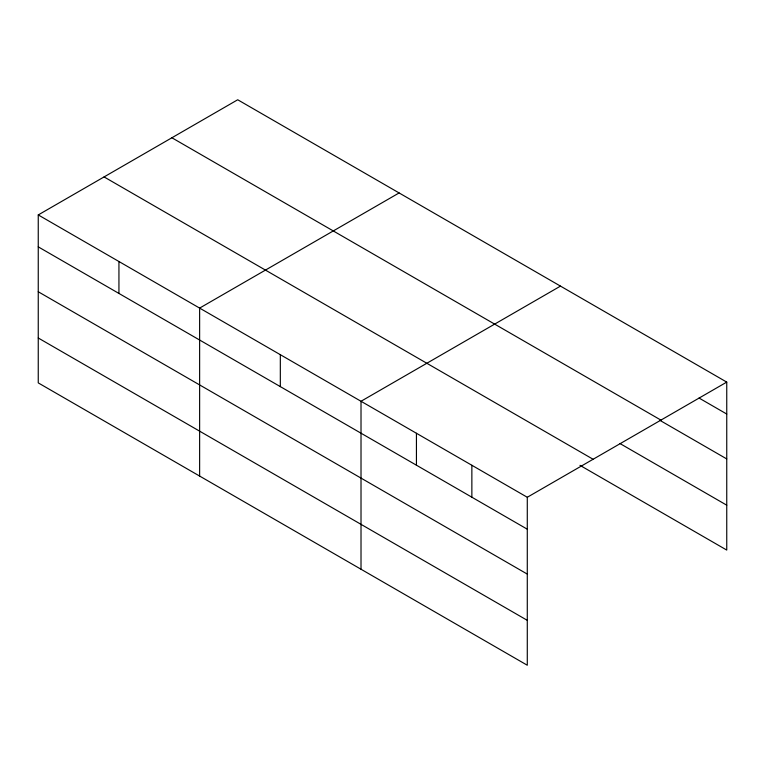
<?xml version="1.0" encoding="UTF-8"?>
<svg xmlns="http://www.w3.org/2000/svg" width="765" height="765" viewBox="0 0 765 765"><rect width="100%" height="100%" fill="white"/><g stroke="black" fill="none" stroke-linecap="round" stroke-linejoin="round"><path stroke-width="1.15" d="M527.286 574.094L527.286 497.269L38.25 214.927L38.25 382.892L527.286 665.234L527.286 574.094L38.25 291.752M579.975 465.34L726.75 550.073L726.75 382.108L237.714 99.766L38.25 214.927M399.101 192.943L199.627 308.094L199.627 476.069M560.477 286.11L361.013 401.271L361.013 569.236M527.286 497.269L726.75 382.108M699.038 398.039L726.75 414.037M171.895 137.767L660.922 420.109M660.032 420.415L726.75 458.933M620.004 443.557L726.75 505.187M104.078 176.925L593.105 459.268M38.25 246.856L527.286 529.198M38.25 337.996L527.286 620.339M471.862 465.273L471.862 497.202M416.437 433.267L416.437 465.197M280.325 354.683L280.325 386.612M118.938 261.515L118.938 293.444"/></g></svg>
